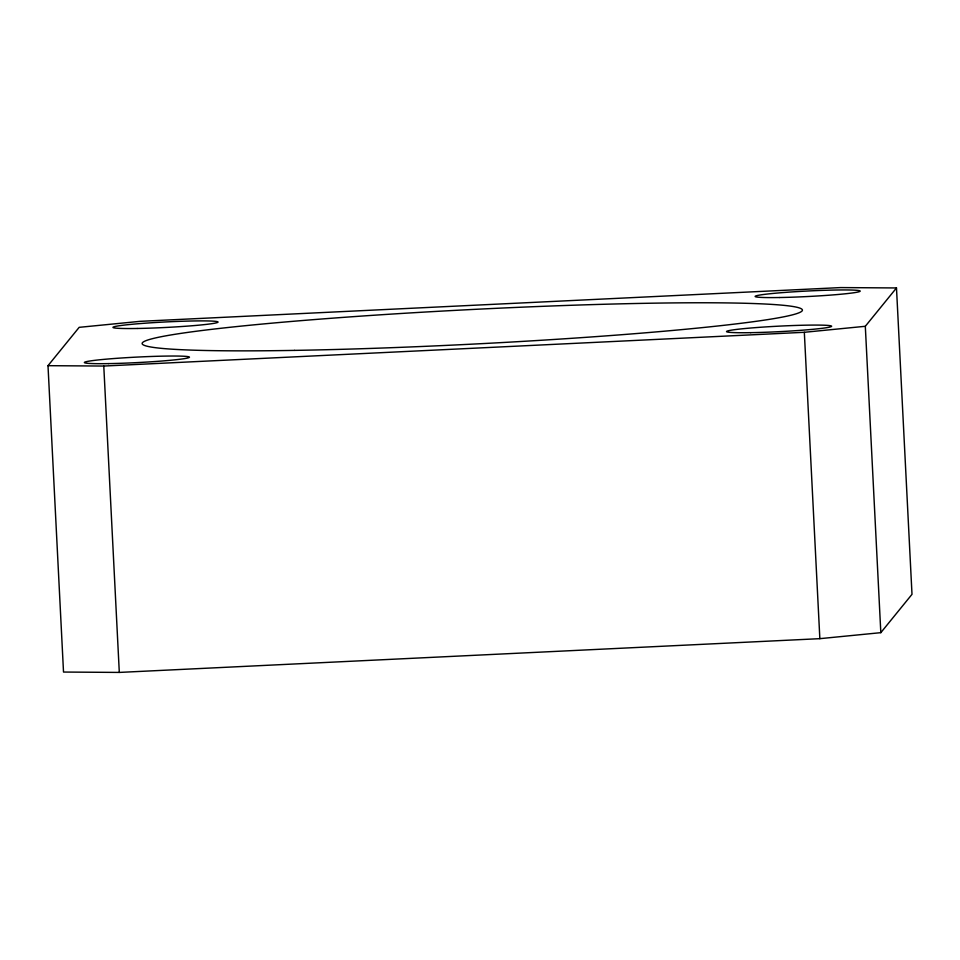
<?xml version="1.0" encoding="UTF-8"?>
<svg xmlns="http://www.w3.org/2000/svg" width="960" height="960" viewBox="0 0 960 960"><rect width="100%" height="100%" fill="white"/><g stroke="black" fill="none" stroke-linecap="round" stroke-linejoin="round"><path stroke-width="1.44" d="M48 365.676L79.176 327.336L140.148 321.336L840.696 287.58L896.484 287.952L912 594.324L880.824 632.664L819.852 638.664L119.304 672.42L63.516 672.048L48 365.676L103.776 366.048L804.324 332.292L865.308 326.292L896.484 287.952M865.308 326.292L880.824 632.664M804.324 332.292L819.852 638.664M103.776 366.048L119.304 672.42M137.148 328.476A52.656 2.76 -2.9 0 0 217.992 322.188A52.656 2.76 -2.9 0 0 141.204 323.496A52.656 2.76 -2.9 0 0 137.148 328.476M108.576 363.612A52.656 2.76 -2.9 0 0 189.408 357.324A52.656 2.76 -2.9 0 0 112.62 358.632A52.656 2.76 -2.9 0 0 108.576 363.612M750.744 332.664A52.656 2.76 -2.9 0 0 831.576 326.376A52.656 2.76 -2.9 0 0 754.788 327.684A52.656 2.76 -2.9 0 0 750.744 332.664M779.316 297.528A52.656 2.76 -2.9 0 0 860.148 291.24A52.656 2.76 -2.9 0 0 783.372 292.548A52.656 2.76 -2.9 0 0 779.316 297.528M294.612 350.388A330.588 17.304 -2.9 0 0 802.08 310.92A330.588 17.304 -2.9 0 0 320.028 319.128A330.588 17.304 -2.9 0 0 294.612 350.388"/></g></svg>
